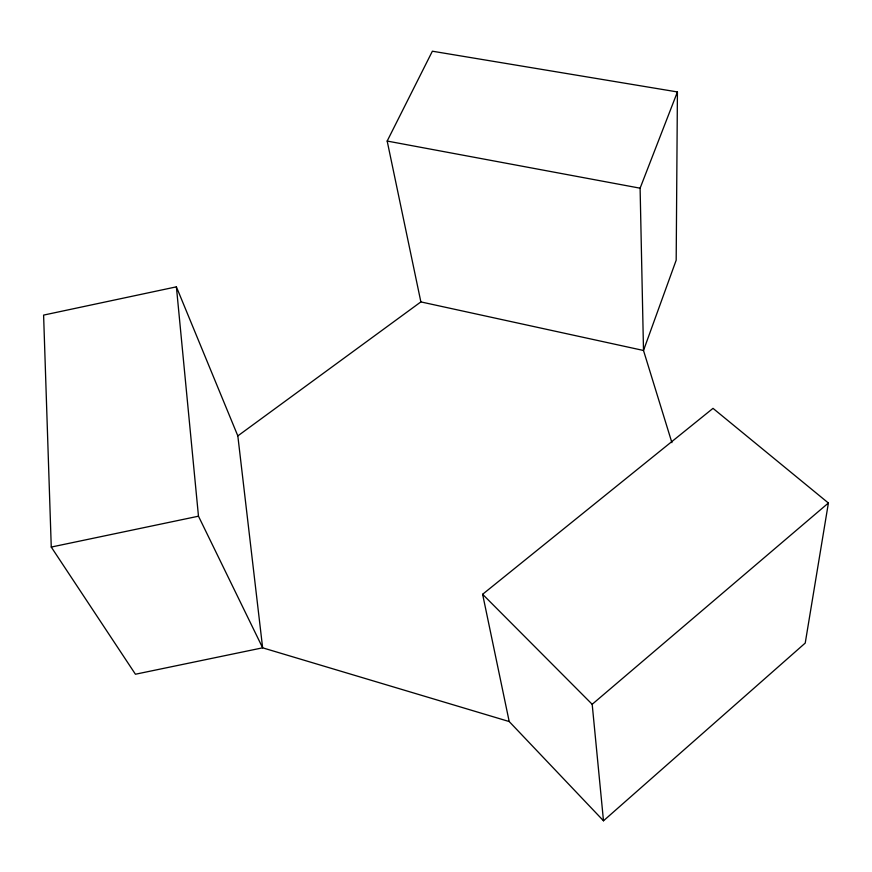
<?xml version="1.0" encoding="UTF-8"?>
<svg xmlns="http://www.w3.org/2000/svg" width="872" height="872" viewBox="0 0 872 872"><rect width="100%" height="100%" fill="white"/><g stroke="black" fill="none" stroke-linecap="round" stroke-linejoin="round"><path stroke-width="1.31" d="M509.204 721.547L482.619 594.279L713.013 408.358L828.4 503.013L805.227 643.067L603.489 820.792L509.204 721.547L262.635 647.82L237.827 435.902L420.871 301.908L387.179 141.057L432.37 51.208L677.424 91.942L676.182 260.194L643.503 350.479L671.909 442.66M420.871 301.908L643.503 350.479L640.103 188.189L677.424 91.942M603.489 820.792L592.186 704.293L828.4 503.013M176.395 286.844L43.6 315.097L51.263 547.06L135.433 674.23L262.635 647.82L198.478 516.202L176.395 286.844L237.827 435.902M51.263 547.06L198.478 516.202M387.179 141.057L640.103 188.189M482.619 594.279L592.186 704.293"/></g></svg>
